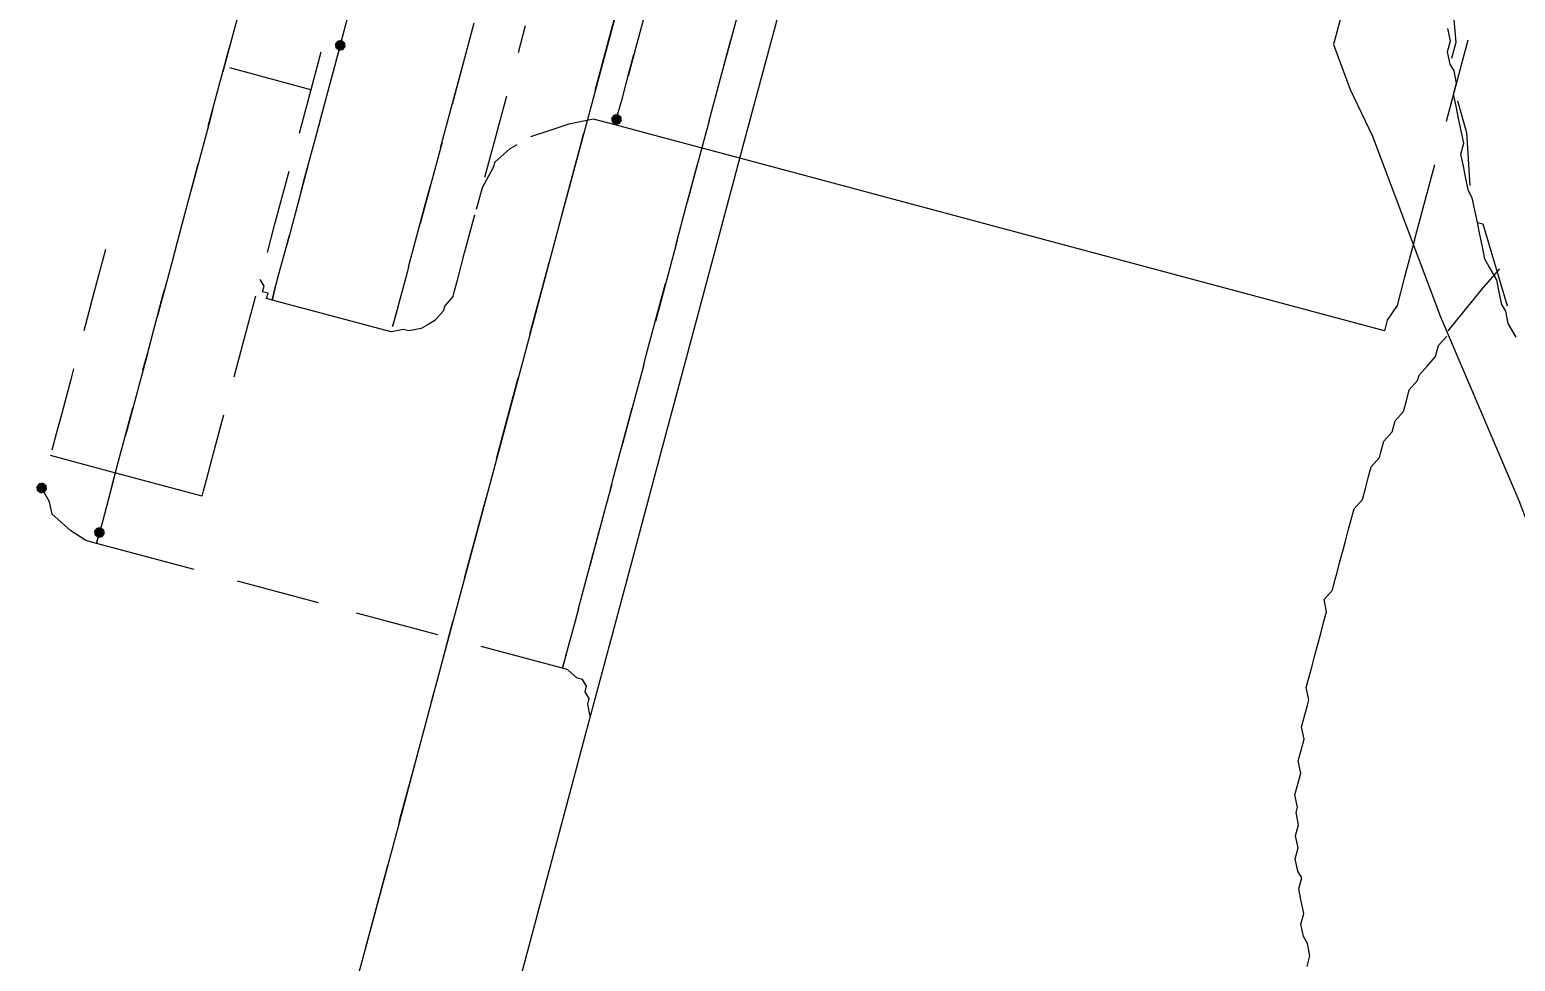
# Model space of a CAD drawing. Header units: millimetres. Extents: x 89051 to 218395, y -330386 to -125649.
# Drawn here: x 98632.89 to 98664.94, y -134408.28 to -134388.19 of the extents above; entities that cross this region are included whole.
import ezdxf

# ---------------------------------------------------------------- set-up
doc = ezdxf.new("R2010")
doc.units = ezdxf.units.MM
doc.header["$LTSCALE"] = 13
doc.layers.add('C00-00-00', color=7, linetype='Continuous')
doc.layers.add('标注、文本', color=3, linetype='Continuous', lineweight=25)
doc.styles.get("Standard").update_dxf_attribs({"font": 'gbenor.shx', "bigfont": 'gbcbig.shx'})
doc.dimstyles.new('1-15', dxfattribs={"dimscale": 20, "dimtxt": 3.5, "dimasz": 2, "dimexe": 1.5, "dimexo": 0.5, "dimgap": 0.5, "dimtad": 1, "dimtoh": 1, "dimdec": 1, "dimdsep": 46, "dimtxsty": 'Standard', "dimcen": 2.5, "dimclrd": 3, "dimclre": 3, "dimclrt": 3, "dimadec": 0, "dimazin": 2, "dimtfac": 1, "dimtdec": 1, "dimtmove": 0, "dimatfit": 2, "dimfxl": 1, "dimarcsym": 0})

# ---------------------------------------------------------------- blocks, each defined once
blk = doc.blocks.new('225635')
at = {"layer": 'C00-00-00'}
h = blk.add_hatch(color=256, dxfattribs=at)
h.dxf.hatch_style = 2
h.paths.add_polyline_path([(72474.231, -125623.893), (72474.146, -125623.929), (72474.11, -125624.014), (72474.146, -125624.1), (72474.231, -125624.135), (72474.316, -125624.1), (72474.352, -125624.014), (72474.316, -125623.929)])
h = blk.add_hatch(color=256, dxfattribs=at)
h.dxf.hatch_style = 2
h.paths.add_polyline_path([(72480.402, -125623.893), (72480.317, -125623.929), (72480.281, -125624.014), (72480.317, -125624.1), (72480.402, -125624.135), (72480.488, -125624.1), (72480.523, -125624.014), (72480.488, -125623.929)])
h = blk.add_hatch(color=256, dxfattribs=at)
h.dxf.hatch_style = 2
h.paths.add_polyline_path([(72470.48, -125634.784), (72470.394, -125634.82), (72470.359, -125634.905), (72470.394, -125634.99), (72470.48, -125635.026), (72470.565, -125634.99), (72470.601, -125634.905), (72470.565, -125634.82)])
h = blk.add_hatch(color=256, dxfattribs=at)
h.dxf.hatch_style = 2
h.paths.add_polyline_path([(72471.932, -125635.389), (72471.846, -125635.425), (72471.811, -125635.51), (72471.846, -125635.595), (72471.932, -125635.631), (72472.017, -125635.595), (72472.053, -125635.51), (72472.017, -125635.425)])
at = {"layer": 'C00-00-00', "lineweight": 15}
for points in [[(72500.369, -125623.53), (72500.127, -125623.288), (72500.006, -125623.046), (72499.885, -125622.925), (72499.764, -125622.683), (72499.643, -125622.441), (72499.401, -125622.199), (72499.28, -125622.078), (72499.159, -125621.836), (72499.038, -125621.594), (72498.917, -125621.352), (72498.796, -125621.11), (72498.675, -125620.868), (72498.554, -125620.747), (72498.433, -125620.505), (72498.312, -125620.263), (72498.191, -125620.021), (72498.191, -125619.779), (72498.07, -125619.537), (72497.948, -125619.295), (72497.827, -125619.053), (72497.706, -125618.811), (72497.706, -125618.569), (72497.585, -125618.327), (72497.464, -125618.206), (72497.343, -125617.964), (72497.343, -125617.722), (72497.222, -125617.48)], [(72494.923, -125614.939), (72494.923, -125616.633), (72494.923, -125618.448)], [(72496.98, -125616.391), (72497.464, -125617.722)], [(72497.706, -125619.416), (72497.706, -125617.601)], [(72497.464, -125617.722), (72497.464, -125618.085)], [(72494.923, -125618.448), (72495.528, -125619.295), (72496.254, -125620.142), (72497.464, -125621.836), (72498.675, -125623.53), (72501.337, -125626.918), (72502.91, -125629.097)], [(72497.827, -125618.932), (72498.191, -125619.537)], [(72498.191, -125619.537), (72498.554, -125620.626)], [(72497.706, -125622.078), (72497.706, -125620.384)], [(72482.339, -125620.747), (72482.339, -125622.562)], [(72483.186, -125620.989), (72483.186, -125623.53), (72483.186, -125626.071), (72483.186, -125628.492), (72483.186, -125630.791), (72483.186, -125632.969), (72483.186, -125635.026), (72483.186, -125636.962), (72483.186, -125638.777), (72483.186, -125640.471), (72483.186, -125641.923), (72483.186, -125643.255), (72483.186, -125644.465), (72483.186, -125645.433), (72483.186, -125646.159), (72483.186, -125646.764), (72483.186, -125647.248), (72483.186, -125647.49)], [(72499.522, -125637.809), (72499.522, -125637.567), (72499.401, -125637.325), (72499.28, -125637.204), (72499.159, -125636.962), (72499.159, -125636.72), (72499.038, -125636.478), (72498.917, -125636.236), (72498.917, -125635.994), (72498.796, -125635.873), (72498.675, -125635.631), (72498.675, -125635.389), (72498.554, -125635.147), (72498.554, -125634.905), (72498.433, -125634.663), (72498.433, -125634.542), (72498.312, -125634.3), (72498.312, -125634.058), (72498.312, -125633.816), (72498.191, -125633.574), (72498.191, -125633.332), (72498.191, -125633.09), (72498.07, -125632.848), (72498.07, -125632.606), (72498.07, -125632.364), (72498.07, -125632.243), (72497.948, -125632.001), (72497.948, -125631.759), (72497.948, -125631.517), (72497.948, -125631.275), (72497.948, -125631.033), (72497.948, -125630.791), (72497.948, -125630.549), (72497.948, -125630.307), (72497.827, -125630.065), (72497.948, -125629.823), (72497.948, -125629.581), (72497.948, -125629.46), (72497.948, -125629.218), (72497.948, -125628.976), (72497.948, -125628.734), (72497.948, -125628.492), (72497.948, -125628.25), (72497.948, -125628.008), (72498.07, -125627.766), (72498.07, -125627.524), (72498.07, -125627.282), (72498.07, -125627.039), (72498.191, -125626.797), (72498.191, -125626.676), (72498.191, -125626.434), (72498.312, -125626.192), (72498.312, -125625.95), (72498.433, -125625.708), (72498.433, -125625.466), (72498.433, -125625.224), (72498.554, -125624.982), (72498.554, -125624.861), (72498.675, -125624.619), (72498.796, -125624.377), (72498.796, -125624.135), (72498.917, -125623.893)], [(72479.797, -125621.352), (72479.797, -125624.014), (72479.797, -125626.555), (72479.797, -125629.097), (72479.797, -125631.517), (72479.797, -125633.816), (72479.797, -125636.115), (72479.797, -125638.172), (72479.797, -125640.108), (72479.797, -125642.044), (72479.797, -125643.618), (72479.797, -125645.191), (72479.797, -125646.522), (72479.797, -125647.732), (72479.797, -125648.7), (72479.797, -125649.426), (72479.797, -125650.152), (72479.797, -125650.515), (72479.797, -125650.757)], [(72480.402, -125621.473), (72480.402, -125622.32)], [(72498.917, -125621.352), (72499.038, -125621.352)], [(72499.038, -125621.352), (72500.006, -125622.925)], [(72479.797, -125622.199), (72479.797, -125621.715)], [(72482.339, -125623.53), (72482.339, -125621.715)], [(72497.706, -125622.078), (72497.706, -125622.925), (72497.706, -125623.53), (72497.585, -125623.893), (72497.585, -125624.135)], [(72479.797, -125623.53), (72479.797, -125622.199)], [(72480.402, -125622.32), (72480.402, -125623.046)], [(72499.401, -125622.683), (72499.643, -125622.199)], [(72477.982, -125623.167), (72477.982, -125622.562)], [(72480.402, -125622.925), (72480.402, -125622.562)], [(72498.917, -125623.772), (72499.401, -125622.683)], [(72476.893, -125622.804), (72476.893, -125624.256)], [(72480.402, -125623.53), (72480.402, -125622.925)], [(72471.932, -125623.409), (72471.932, -125624.498)], [(72474.231, -125624.619), (72474.231, -125623.409)], [(72480.402, -125623.893), (72480.402, -125623.53)], [(72482.339, -125623.53), (72482.339, -125624.619)], [(72474.231, -125624.014), (72474.231, -125625.345)], [(72476.893, -125624.619), (72476.893, -125623.772)], [(72480.402, -125624.135), (72480.402, -125623.893)], [(72480.402, -125624.014), (72480.402, -125624.135)], [(72473.868, -125624.982), (72473.868, -125624.256)], [(72476.893, -125624.256), (72476.893, -125624.619)], [(72477.982, -125625.103), (72477.982, -125624.135)], [(72479.434, -125624.377), (72479.071, -125624.619)], [(72479.918, -125624.135), (72479.434, -125624.377)], [(72480.402, -125624.135), (72479.918, -125624.135)], [(72481.37, -125624.135), (72480.402, -125624.135)], [(72483.186, -125624.135), (72481.37, -125624.135)], [(72497.585, -125624.135), (72483.186, -125624.135)], [(72471.932, -125624.498), (72471.932, -125625.224)], [(72471.932, -125625.466), (72471.932, -125624.619)], [(72476.893, -125625.587), (72476.893, -125624.619)], [(72479.071, -125624.619), (72478.708, -125624.861)], [(72479.797, -125624.74), (72479.797, -125624.498)], [(72482.339, -125625.466), (72482.339, -125624.498)], [(72482.339, -125624.619), (72482.339, -125625.345)], [(72473.868, -125626.071), (72473.868, -125624.982)], [(72479.797, -125626.313), (72479.797, -125624.74)], [(72473.868, -125625.103), (72472.053, -125625.103)], [(72474.231, -125625.345), (72474.231, -125625.829)], [(72477.982, -125625.95), (72477.982, -125625.103)], [(72478.345, -125625.224), (72478.103, -125625.587)], [(72478.466, -125625.103), (72478.345, -125625.224)], [(72471.932, -125626.434), (72471.932, -125625.466)], [(72474.231, -125625.95), (72474.231, -125625.466)], [(72476.893, -125625.466), (72476.893, -125626.676)], [(72478.103, -125625.587), (72478.103, -125625.708)], [(72482.339, -125626.313), (72482.339, -125625.466)], [(72474.231, -125627.039), (72474.231, -125625.95)], [(72478.103, -125625.708), (72477.982, -125626.192)], [(72471.932, -125626.071), (72471.932, -125626.313)], [(72477.982, -125626.192), (72477.982, -125626.676)], [(72482.339, -125626.192), (72482.339, -125626.313)], [(72471.932, -125626.313), (72471.932, -125627.887)], [(72476.893, -125626.918), (72476.893, -125626.434)], [(72482.339, -125626.313), (72482.339, -125628.008)], [(72473.868, -125628.129), (72473.868, -125626.918)], [(72474.231, -125626.676), (72474.231, -125627.524)], [(72476.893, -125626.676), (72476.893, -125627.282)], [(72476.893, -125627.887), (72476.893, -125626.918)], [(72477.982, -125627.039), (72477.982, -125626.797)], [(72474.231, -125627.282), (72474.231, -125627.039)], [(72477.982, -125627.645), (72477.982, -125627.039)], [(72479.797, -125627.403), (72479.797, -125627.161)], [(72482.339, -125628.734), (72482.339, -125627.161)], [(72471.932, -125628.734), (72471.932, -125627.282)], [(72474.231, -125627.524), (72474.231, -125628.25)], [(72479.797, -125628.976), (72479.797, -125627.403)], [(72476.893, -125628.25), (72476.893, -125627.887)], [(72477.982, -125628.25), (72477.982, -125627.645)], [(72473.868, -125628.734), (72473.868, -125628.129)], [(72474.231, -125628.25), (72474.231, -125628.492)], [(72474.231, -125628.613), (72474.231, -125628.25)], [(72476.893, -125628.25), (72476.893, -125628.371)], [(72476.893, -125628.371), (72476.893, -125628.976)], [(72477.982, -125628.492), (72477.982, -125628.25)], [(72477.982, -125628.613), (72477.982, -125628.492)], [(72471.932, -125629.097), (72471.932, -125628.734)], [(72471.932, -125628.855), (72471.932, -125629.46)], [(72474.231, -125629.097), (72474.231, -125628.613)], [(72477.982, -125628.613), (72477.861, -125628.855)], [(72477.861, -125628.855), (72477.861, -125628.976)], [(72482.339, -125628.976), (72482.339, -125628.734)], [(72474.231, -125629.46), (72474.231, -125629.097)], [(72476.893, -125628.976), (72476.893, -125629.339)], [(72477.861, -125628.976), (72477.74, -125629.218)], [(72482.339, -125628.976), (72482.339, -125629.581)], [(72471.932, -125629.46), (72471.932, -125630.67)], [(72473.989, -125629.46), (72473.868, -125629.339)], [(72473.989, -125629.581), (72473.989, -125629.46)], [(72474.231, -125629.46), (72474.231, -125629.581)], [(72474.231, -125629.702), (72474.231, -125629.46)], [(72476.893, -125629.46), (72476.893, -125629.218)], [(72476.893, -125629.339), (72476.893, -125629.581)], [(72476.893, -125629.581), (72476.893, -125629.46)], [(72477.498, -125629.46), (72477.256, -125629.581)], [(72477.619, -125629.339), (72477.498, -125629.46)], [(72477.74, -125629.218), (72477.619, -125629.339)], [(72470.48, -125629.581), (72470.48, -125630.549)], [(72473.868, -125630.67), (72473.868, -125629.702)], [(72474.11, -125629.581), (72473.989, -125629.581)], [(72474.11, -125629.702), (72474.11, -125629.581)], [(72474.231, -125629.702), (72474.11, -125629.702)], [(72474.231, -125629.581), (72474.231, -125629.702)], [(72475.078, -125629.702), (72474.231, -125629.702)], [(72476.893, -125629.702), (72475.078, -125629.702)], [(72477.135, -125629.581), (72476.893, -125629.702)], [(72477.256, -125629.581), (72477.135, -125629.581)], [(72482.339, -125629.581), (72482.339, -125630.791)], [(72471.932, -125630.186), (72471.932, -125630.065)], [(72479.797, -125631.759), (72479.797, -125629.944)], [(72482.339, -125630.186), (72482.339, -125629.944)], [(72471.932, -125631.517), (72471.932, -125630.186)], [(72482.339, -125631.517), (72482.339, -125630.186)], [(72470.48, -125630.549), (72470.48, -125631.396)], [(72473.868, -125631.517), (72473.868, -125630.67)], [(72471.932, -125631.517), (72471.932, -125632.122)], [(72471.932, -125631.88), (72471.932, -125631.517)], [(72482.339, -125631.759), (72482.339, -125631.517)], [(72482.339, -125631.638), (72482.339, -125632.122)], [(72470.48, -125632.243), (72470.48, -125632.485)], [(72471.932, -125632.122), (72471.932, -125633.211)], [(72473.868, -125632.606), (72473.868, -125632.364)], [(72482.339, -125632.122), (72482.339, -125633.211)], [(72470.48, -125632.485), (72470.48, -125633.211)], [(72473.868, -125633.332), (72473.868, -125632.606)], [(72479.797, -125634.421), (72479.797, -125632.606)], [(72482.339, -125633.695), (72482.339, -125632.606)], [(72471.932, -125633.695), (72471.932, -125632.727)], [(72470.48, -125633.211), (72470.48, -125633.695)], [(72471.932, -125633.211), (72471.932, -125633.332)], [(72473.868, -125633.816), (72473.868, -125633.332)], [(72482.339, -125633.211), (72482.339, -125633.453)], [(72470.48, -125633.695), (72470.48, -125634.058)], [(72471.932, -125634.421), (72471.932, -125633.695)], [(72473.868, -125634.058), (72473.868, -125633.816)], [(72482.339, -125634.421), (72482.339, -125633.695)], [(72472.053, -125634.179), (72470.48, -125634.179)], [(72471.932, -125634.3), (72471.932, -125634.784)], [(72473.868, -125634.179), (72472.053, -125634.179)], [(72473.868, -125634.179), (72473.868, -125634.058)], [(72471.932, -125634.542), (72471.932, -125634.421)], [(72482.339, -125634.421), (72482.339, -125634.784)], [(72470.722, -125635.147), (72470.48, -125634.905)], [(72471.932, -125634.784), (72471.932, -125635.268)], [(72482.339, -125634.784), (72482.339, -125635.268)], [(72470.843, -125635.389), (72470.722, -125635.147)], [(72471.932, -125635.268), (72471.932, -125635.631)], [(72482.339, -125635.268), (72482.339, -125635.631)], [(72471.085, -125635.51), (72470.843, -125635.389)], [(72471.327, -125635.631), (72471.085, -125635.51)], [(72471.932, -125635.752), (72471.932, -125635.51)], [(72479.797, -125636.72), (72479.797, -125635.389)], [(72482.339, -125635.51), (72482.339, -125635.389)], [(72482.339, -125635.752), (72482.339, -125635.51)], [(72471.69, -125635.752), (72471.327, -125635.631)], [(72471.932, -125635.752), (72471.69, -125635.752)], [(72471.932, -125635.631), (72471.932, -125635.752)], [(72472.295, -125635.752), (72471.932, -125635.752)], [(72474.11, -125635.752), (72472.295, -125635.752)], [(72476.893, -125635.752), (72475.078, -125635.752)], [(72479.555, -125635.752), (72477.74, -125635.752)], [(72482.339, -125635.752), (72480.523, -125635.752)], [(72482.339, -125635.631), (72482.339, -125635.752)], [(72482.46, -125635.752), (72482.339, -125635.752)], [(72482.702, -125635.873), (72482.46, -125635.752)], [(72482.823, -125635.873), (72482.702, -125635.873)], [(72482.944, -125635.994), (72482.823, -125635.873)], [(72482.944, -125636.115), (72482.944, -125635.994)], [(72483.065, -125636.236), (72482.944, -125636.115)], [(72483.065, -125636.357), (72483.065, -125636.236)], [(72483.186, -125636.599), (72483.065, -125636.357)], [(72479.797, -125637.204), (72479.797, -125636.72)], [(72479.797, -125638.777), (72479.797, -125638.051)], [(72479.797, -125639.866), (72479.797, -125638.777)], [(72479.797, -125642.528), (72479.797, -125640.834)], [(72479.797, -125642.649), (72479.797, -125642.528)]]:
    blk.add_lwpolyline(points, dxfattribs=at)
blk = doc.blocks.new('*D590')
at = {"layer": 'Defpoints', "color": 0, "transparency": 16777216}
for p in [(98717.568, -134295.696), (97992.252, -134341.656), (98717.568, -134923.229)]:
    blk.add_point(p, dxfattribs=at)
at = {"layer": '标注、文本', "color": 3, "lineweight": -2, "transparency": 16777216}
for p, q in [((98717.568, -134305.696), (98717.568, -134953.229)), ((97992.252, -134351.656), (97992.252, -134953.229)), ((98032.252, -134923.229), (98677.568, -134923.229))]:
    blk.add_line(p, q, dxfattribs=at)
at = {"layer": '标注、文本', "color": 3, "transparency": 16777216}
for points in [[(98032.252, -134916.562), (98032.252, -134929.896), (97992.252, -134923.229)], [(98677.568, -134916.562), (98677.568, -134929.896), (98717.568, -134923.229)]]:
    blk.add_solid(points, dxfattribs=at)
at = {"layer": '标注、文本', "color": 3, "transparency": 16777216, "insert": (98354.91, -134878.229), "char_height": 70, "attachment_point": 5}
blk.add_mtext('761', dxfattribs=at)
blk = doc.blocks.new('*D595')
at = {"layer": 'Defpoints', "color": 0, "transparency": 16777216}
for p in [(98597.549, -134300.778), (98736.649, -134300.778), (98961.216, -134353.232), (98589.512, -134361.829), (98723.872, -134397.831)]:
    blk.add_point(p, dxfattribs=at)
at = {"layer": '标注、文本', "color": 3, "lineweight": -2, "transparency": 16777216}
for p, q in [((98746.649, -134300.778), (98993.506, -134300.778)), ((98733.531, -134400.419), (98971.976, -134464.31))]:
    blk.add_line(p, q, dxfattribs=at)
blk.add_arc((98361.666, -134300.778), 601.84, 348.808743, 356.191257, dxfattribs=at)
at = {"layer": '标注、文本', "color": 3, "transparency": 16777216}
for points in [[(98955.514, -134340.534), (98968.84, -134340.978), (98963.506, -134300.778)], [(98958.555, -134419.097), (98945.568, -134416.075), (98942.999, -134456.546)]]:
    blk.add_solid(points, dxfattribs=at)
at = {"layer": '标注、文本', "color": 3, "transparency": 16777216, "insert": (98942.91, -134411.878), "char_height": 70, "attachment_point": 5}
blk.add_mtext('15°', dxfattribs=at)

msp = doc.modelspace()

# ---------------------------------------------------------------- block references
at = {"layer": '标注、文本', "rotation": 344.9999999999999}
msp.add_blockref('225635', (61148.744, 5712.665), dxfattribs=at)

# ---------------------------------------------------------------- dimensions: what is measured, and where the dimension line sits
at = {"layer": '标注、文本'}
dim = msp.add_linear_dim(base=(98717.568, -134923.229), p1=(97992.252, -134341.656), p2=(98717.568, -134295.696), text='761', dimstyle='1-15', dxfattribs=at)
dim.commit()
dim.dimension.update_dxf_attribs({"geometry": '*D590', "text_midpoint": (98354.91, -134878.229)})
dim = msp.add_angular_dim_2l(base=(98961.216, -134353.232), line1=((98589.512, -134361.829), (98723.872, -134397.831)), line2=((98597.549, -134300.778), (98736.649, -134300.778)), dimstyle='1-15', dxfattribs=at)
dim.commit()
dim.dimension.update_dxf_attribs({"geometry": '*D595', "text_midpoint": (98942.91, -134456.878), "dimtype": 162})

doc.saveas('drawing.dxf')
